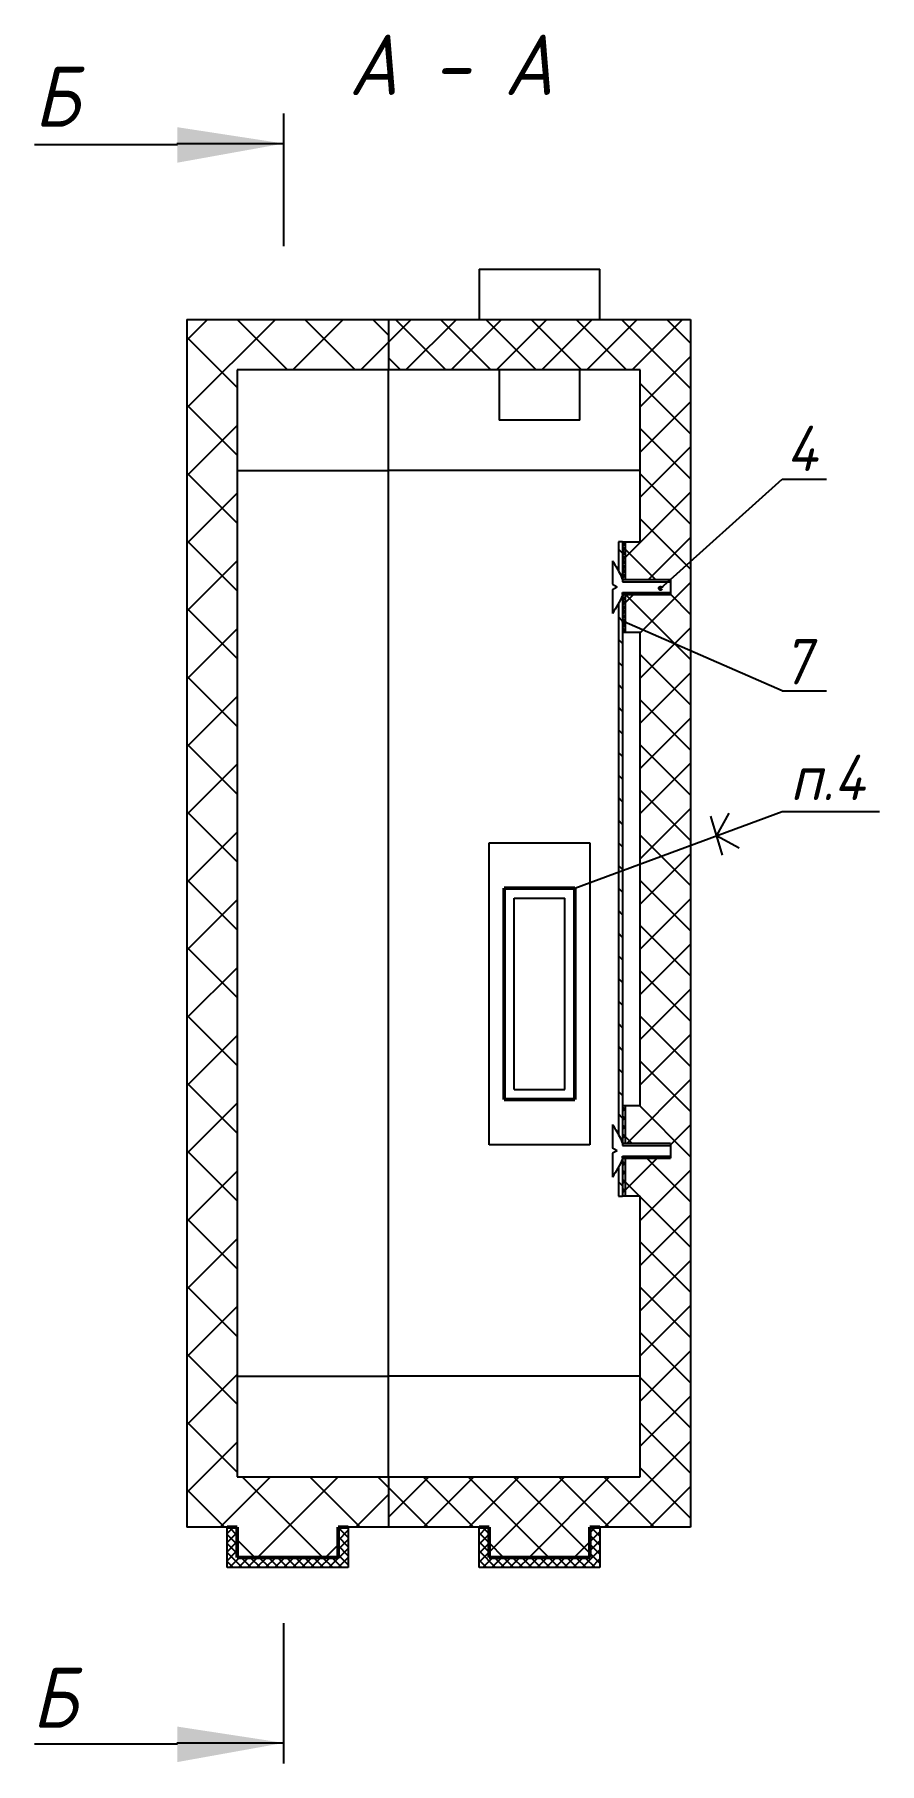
# Model space of a CAD drawing. Header units: millimetres. Extents: x -963 to 6509, y -1367 to 453.
# Drawn here: x 5389.7 to 5473.6, y -373.9 to -202.2 of the extents above; entities that cross this region are included whole.
import ezdxf

# ---------------------------------------------------------------- set-up
doc = ezdxf.new("R2010")
doc.units = ezdxf.units.MM
doc.header["$LTSCALE"] = 0.5
doc.layers.get('0').update_dxf_attribs({"lineweight": 60})
doc.layers.add('3-размеры', color=6, linetype='Continuous')
doc.styles.get("Standard").update_dxf_attribs({"font": 'isocpeui.ttf', "width": 0.9})

msp = doc.modelspace()

# ---------------------------------------------------------------- hatches: boundary and pattern name
at = {"linetype": 'Continuous', "lineweight": 25}
h = msp.add_hatch(dxfattribs=at)
h.set_pattern_fill('ANSI37', scale=1.5, angle=90, style=0)
h.paths.add_polyline_path([(5409.847, -235.456), (5424.847, -235.456), (5424.847, -230.456), (5404.847, -230.456), (5404.847, -350.456), (5409.847, -350.456), (5409.847, -353.456), (5419.847, -353.456), (5419.847, -350.456), (5424.847, -350.456), (5424.847, -345.456), (5409.847, -345.456)], flags=0)
h = msp.add_hatch(dxfattribs=at)
h.set_pattern_fill('ANSI37', angle=3e-322, style=0)
h.paths.add_polyline_path([(5448.347, -261.558), (5449.847, -261.558), (5449.847, -308.558), (5448.347, -308.558), (5448.347, -312.327), (5452.847, -312.327), (5452.847, -313.79), (5448.347, -313.79), (5448.347, -317.558), (5449.847, -317.558), (5449.847, -345.456), (5424.847, -345.456), (5424.847, -350.456), (5434.847, -350.456), (5434.847, -353.456), (5444.847, -353.456), (5444.847, -350.456), (5454.847, -350.456), (5454.847, -230.456), (5424.847, -230.456), (5424.847, -235.456), (5449.847, -235.456), (5449.847, -252.558), (5448.347, -252.558), (5448.347, -256.327), (5452.847, -256.327), (5452.847, -257.79), (5448.347, -257.79)], flags=0)
h = msp.add_hatch(dxfattribs=at)
h.set_pattern_fill('ANSI37', scale=0.1, style=0)
h.paths.add_polyline_path([(5448.347, -252.558), (5448.097, -252.558), (5448.097, -256.327), (5448.347, -256.327)], flags=0)
at = {"lineweight": 50}
h = msp.add_hatch(color=256, dxfattribs=at)
h.dxf.hatch_style = 1
edge = h.paths.add_edge_path()
edge.add_arc((5451.858, -257.175), 0.109, 0, 360)
at = {"linetype": 'Continuous', "lineweight": 25}
h = msp.add_hatch(dxfattribs=at)
h.set_pattern_fill('ANSI37', scale=0.1, style=0)
h.paths.add_polyline_path([(5448.097, -261.558), (5448.347, -261.558), (5448.347, -257.79), (5448.097, -257.79)], flags=0)
at = {"lineweight": 50}
h = msp.add_hatch(color=256, dxfattribs=at)
h.dxf.hatch_style = 1
edge = h.paths.add_edge_path()
edge.add_arc((5448.248, -260.499), 0.109, 0, 360)
at = {"linetype": 'Continuous', "lineweight": 25}
h = msp.add_hatch(dxfattribs=at)
h.set_pattern_fill('ANSI37', scale=0.2, style=0)
h.paths.add_polyline_path([(5448.347, -308.558), (5448.097, -308.558), (5448.097, -312.327), (5448.347, -312.327)], flags=0)
h = msp.add_hatch(dxfattribs=at)
h.set_pattern_fill('ANSI37', scale=0.2, style=0)
h.paths.add_polyline_path([(5448.097, -317.558), (5448.347, -317.558), (5448.347, -313.79), (5448.097, -313.79)], flags=0)
h = msp.add_hatch(dxfattribs=at)
h.set_pattern_fill('ANSI37', scale=0.2, style=0)
h.paths.add_polyline_path([(5408.847, -354.456), (5420.847, -354.456), (5420.847, -350.456), (5419.847, -350.456), (5419.847, -353.456), (5409.847, -353.456), (5409.847, -350.456), (5408.847, -350.456)], flags=0)
h = msp.add_hatch(dxfattribs=at)
h.set_pattern_fill('ANSI37', scale=0.2, angle=90, style=0)
h.paths.add_polyline_path([(5433.847, -354.456), (5445.847, -354.456), (5445.847, -350.456), (5444.847, -350.456), (5444.847, -353.456), (5434.847, -353.456), (5434.847, -350.456), (5433.847, -350.456)], flags=0)

# ---------------------------------------------------------------- linework, layer by layer
at = {"color": 0, "lineweight": 25}
for p, q in [((5414.472, -223.181), (5414.472, -209.976)), ((5414.472, -373.924), (5414.472, -359.98))]:
    msp.add_line(p, q, dxfattribs=at)
at = {"color": 7, "linetype": 'Continuous', "lineweight": 25}
for p, q in [((5403.832, -212.976), (5414.472, -212.976)), ((5433.847, -225.456), (5433.847, -230.456)), ((5433.847, -225.456), (5445.847, -225.456)), ((5445.847, -230.456), (5445.847, -225.456)), ((5404.847, -230.456), (5404.847, -350.456)), ((5404.847, -230.456), (5424.847, -230.456)), ((5424.847, -230.456), (5424.847, -235.456)), ((5424.847, -230.456), (5454.847, -230.456)), ((5454.847, -230.456), (5454.847, -350.456)), ((5409.847, -235.456), (5409.847, -345.456)), ((5424.847, -235.456), (5409.847, -235.456)), ((5424.847, -245.456), (5424.847, -235.456)), ((5449.847, -235.456), (5424.847, -235.456)), ((5435.847, -235.456), (5435.847, -240.456)), ((5443.847, -240.456), (5443.847, -235.456)), ((5449.847, -252.558), (5449.847, -235.456)), ((5443.847, -240.456), (5435.847, -240.456)), ((5409.847, -245.456), (5424.847, -245.456)), ((5424.847, -335.456), (5424.847, -245.456)), ((5449.847, -245.456), (5424.847, -245.456)), ((5448.097, -252.558), (5447.685, -252.558)), ((5447.685, -252.558), (5447.685, -255.428)), ((5448.097, -253.683), (5447.685, -253.271)), ((5448.097, -252.558), (5448.097, -256.327)), ((5448.097, -252.558), (5448.347, -252.558)), ((5448.097, -252.558), (5448.097, -256.327)), ((5448.347, -252.558), (5448.347, -256.327)), ((5448.347, -252.558), (5449.847, -252.558)), ((5447.097, -254.439), (5447.097, -256.772)), ((5448.097, -255.928), (5447.782, -255.613)), ((5447.097, -256.772), (5447.567, -257.022)), ((5447.097, -257.272), (5447.567, -257.022)), ((5447.097, -257.272), (5447.097, -259.677)), ((5452.847, -256.327), (5448.097, -256.327)), ((5452.847, -256.327), (5452.847, -257.79)), ((5447.685, -258.685), (5447.685, -311.428)), ((5448.097, -258.173), (5447.991, -258.067)), ((5448.097, -257.79), (5448.347, -257.79)), ((5448.097, -257.79), (5448.097, -261.558)), ((5448.097, -257.79), (5448.097, -312.327)), ((5448.347, -257.79), (5448.347, -261.558)), ((5448.347, -257.79), (5452.847, -257.79)), ((5448.097, -260.418), (5447.685, -260.007)), ((5448.097, -262.663), (5447.685, -262.252)), ((5448.347, -261.558), (5448.097, -261.558)), ((5449.847, -261.558), (5448.347, -261.558)), ((5449.847, -308.558), (5449.847, -261.558)), ((5448.097, -264.908), (5447.685, -264.497)), ((5448.097, -267.153), (5447.685, -266.742)), ((5448.097, -269.398), (5447.685, -268.987)), ((5448.097, -271.643), (5447.685, -271.232)), ((5448.097, -273.889), (5447.685, -273.477)), ((5448.097, -276.134), (5447.685, -275.722)), ((5448.097, -278.379), (5447.685, -277.967)), ((5448.097, -280.624), (5447.685, -280.212)), ((5434.847, -282.456), (5444.847, -282.456)), ((5434.847, -312.456), (5434.847, -282.456)), ((5444.847, -282.456), (5444.847, -312.456)), ((5448.097, -282.869), (5447.685, -282.457)), ((5448.097, -285.114), (5447.685, -284.702)), ((5436.347, -286.956), (5443.347, -286.956)), ((5436.347, -307.956), (5436.347, -286.956)), ((5437.347, -287.956), (5442.347, -287.956)), ((5437.347, -306.956), (5437.347, -287.956)), ((5442.347, -306.956), (5442.347, -287.956)), ((5443.347, -307.956), (5443.347, -286.956)), ((5448.097, -287.359), (5447.685, -286.947)), ((5448.097, -289.604), (5447.685, -289.193)), ((5448.097, -291.849), (5447.685, -291.438)), ((5448.097, -294.094), (5447.685, -293.683)), ((5448.097, -296.339), (5447.685, -295.928)), ((5448.097, -298.584), (5447.685, -298.173)), ((5448.097, -300.829), (5447.685, -300.418)), ((5448.097, -303.074), (5447.685, -302.663)), ((5448.097, -305.319), (5447.685, -304.908)), ((5437.347, -306.956), (5442.347, -306.956)), ((5448.097, -307.565), (5447.685, -307.153)), ((5436.347, -307.956), (5443.347, -307.956)), ((5448.097, -308.558), (5448.097, -312.327)), ((5448.097, -308.558), (5448.347, -308.558)), ((5448.347, -308.558), (5448.347, -312.327)), ((5448.347, -308.558), (5449.847, -308.558)), ((5447.097, -310.439), (5447.097, -312.807)), ((5448.097, -309.81), (5447.685, -309.398)), ((5444.847, -312.456), (5434.847, -312.456)), ((5448.097, -312.055), (5447.896, -311.853)), ((5448.347, -312.327), (5448.097, -312.327)), ((5452.847, -312.327), (5448.347, -312.327)), ((5452.847, -312.327), (5452.847, -313.79)), ((5447.567, -313.057), (5447.097, -312.807)), ((5447.567, -313.057), (5447.097, -313.307)), ((5447.097, -313.307), (5447.097, -315.677)), ((5448.097, -314.3), (5447.953, -314.155)), ((5448.097, -313.79), (5448.347, -313.79)), ((5448.097, -313.79), (5448.097, -317.558)), ((5448.097, -313.79), (5448.097, -317.558)), ((5448.347, -313.79), (5448.347, -317.558)), ((5448.347, -313.79), (5452.847, -313.79)), ((5447.685, -314.685), (5447.685, -317.558)), ((5448.097, -316.545), (5447.685, -316.133)), ((5447.685, -317.558), (5448.097, -317.558)), ((5448.347, -317.558), (5448.097, -317.558)), ((5449.847, -317.558), (5448.347, -317.558)), ((5449.847, -345.456), (5449.847, -317.558)), ((5409.847, -335.456), (5424.847, -335.456)), ((5424.847, -345.456), (5424.847, -335.456)), ((5449.847, -335.456), (5424.847, -335.456)), ((5409.847, -345.456), (5424.847, -345.456)), ((5424.847, -345.456), (5424.847, -350.456)), ((5424.847, -345.456), (5449.847, -345.456)), ((5409.847, -350.456), (5404.847, -350.456)), ((5408.847, -354.456), (5408.847, -350.456)), ((5409.847, -350.456), (5408.847, -350.456)), ((5409.847, -350.456), (5409.847, -353.456)), ((5419.847, -353.456), (5419.847, -350.456)), ((5420.847, -350.456), (5419.847, -350.456)), ((5424.847, -350.456), (5419.847, -350.456)), ((5420.847, -350.456), (5420.847, -354.456)), ((5434.847, -350.456), (5424.847, -350.456)), ((5433.847, -354.456), (5433.847, -350.456)), ((5434.847, -350.456), (5433.847, -350.456)), ((5434.847, -350.456), (5434.847, -353.456)), ((5444.847, -353.456), (5444.847, -350.456)), ((5445.847, -350.456), (5444.847, -350.456)), ((5454.847, -350.456), (5444.847, -350.456)), ((5445.847, -350.456), (5445.847, -354.456)), ((5419.847, -353.456), (5409.847, -353.456)), ((5444.847, -353.456), (5434.847, -353.456)), ((5420.847, -354.456), (5408.847, -354.456)), ((5445.847, -354.456), (5433.847, -354.456)), ((5403.832, -371.886), (5414.472, -371.886))]:
    msp.add_line(p, q, dxfattribs=at)
at = {"lineweight": 25}
for p, q in [((5448.097, -256.327), (5448.097, -256.527)), ((5448.097, -256.527), (5452.847, -256.527)), ((5448.097, -257.79), (5448.097, -257.59)), ((5448.097, -257.59), (5452.847, -257.59)), ((5458.014, -283.682), (5456.843, -279.801)), ((5458.626, -279.509), (5457.428, -281.742)), ((5457.428, -281.742), (5459.661, -282.94)), ((5448.097, -312.327), (5448.097, -312.527)), ((5448.097, -312.527), (5452.847, -312.527)), ((5448.097, -313.79), (5448.097, -313.59)), ((5448.097, -313.59), (5452.847, -313.59))]:
    msp.add_line(p, q, dxfattribs=at)
at = {"lineweight": 50}
for p, q in [((5436.347, -286.956), (5443.347, -286.956)), ((5436.347, -307.956), (5436.347, -286.956)), ((5443.347, -286.956), (5443.347, -307.956)), ((5443.347, -307.956), (5436.347, -307.956)), ((5408.847, -350.456), (5409.847, -350.456)), ((5409.847, -350.456), (5409.847, -353.456)), ((5419.847, -353.456), (5419.847, -350.456)), ((5419.847, -350.456), (5420.847, -350.456)), ((5433.847, -350.456), (5434.847, -350.456)), ((5434.847, -350.456), (5434.847, -353.456)), ((5444.847, -353.456), (5444.847, -350.456)), ((5444.847, -350.456), (5445.847, -350.456)), ((5409.847, -353.456), (5419.847, -353.456)), ((5434.847, -353.456), (5444.847, -353.456))]:
    msp.add_line(p, q, dxfattribs=at)
at = {"color": 0, "linetype": 'ByBlock', "lineweight": 25}
for points in [[(5403.908, -213.117), (5389.731, -213.117)], [(5403.908, -372.027), (5389.731, -372.027)]]:
    msp.add_lwpolyline(points, dxfattribs=at)
at = {"lineweight": 50}
for centre in [(5451.858, -257.175), (5448.248, -260.499)]:
    msp.add_circle(centre, 0.109, dxfattribs=at)
at = {"color": 7, "linetype": 'Continuous', "lineweight": 25}
for points, knots in [([(5447.097, -254.439), (5447.206, -254.616), (5447.447, -255.007), (5447.807, -255.624), (5448, -256.092), (5448.097, -256.327)], [0, 0, 0, 0, 0.2910304, 0.6442743, 1, 1, 1, 1]), ([(5448.097, -257.79), (5448.09, -257.809), (5447.97, -258.154), (5447.641, -258.791), (5447.279, -259.381), (5447.097, -259.677)], [0, 0, 0, 0, 0.0288134, 0.5110985, 1, 1, 1, 1]), ([(5447.097, -310.439), (5447.206, -310.616), (5447.447, -311.007), (5447.807, -311.624), (5448, -312.092), (5448.097, -312.327)], [0, 0, 0, 0, 0.29103061, 0.64427382, 1, 1, 1, 1]), ([(5448.097, -313.79), (5448.09, -313.809), (5447.97, -314.154), (5447.641, -314.791), (5447.279, -315.381), (5447.097, -315.677)], [0, 0, 0, 0, 0.0288144, 0.5110983, 1, 1, 1, 1])]:
    msp.add_open_spline(points, degree=3, knots=knots, dxfattribs=at)
at = {"color": 0, "lineweight": 25}
for points in [[(5403.908, -214.878), (5414.472, -212.976), (5403.908, -211.356)], [(5403.908, -373.788), (5414.472, -371.886), (5403.908, -370.267)]]:
    msp.add_solid(points, dxfattribs=at)
at = {"layer": '3-размеры', "color": 0, "lineweight": 25}
for p, q in [((5451.858, -257.175), (5463.922, -246.311)), ((5463.922, -246.311), (5468.352, -246.311)), ((5463.922, -267.349), (5448.248, -260.499)), ((5463.922, -267.349), (5468.352, -267.349)), ((5443.347, -286.956), (5463.922, -279.333)), ((5463.922, -279.333), (5473.586, -279.339))]:
    msp.add_line(p, q, dxfattribs=at)

# ---------------------------------------------------------------- texts
at = {"color": 0, "lineweight": 25, "width": 0.9}
for s, p in [('А - А', (5420.931, -208.151)), ('Б', (5389.695, -211.308)), ('Б', (5389.475, -370.388))]:
    msp.add_text(s, height=6, dxfattribs=at).set_placement(p)
at = {"layer": '3-размеры', "color": 0, "lineweight": 25, "width": 0.9}
for s, p in [('4', (5464.367, -245.514)), ('7', (5463.922, -266.709)), ('п.4', (5464.727, -278.211))]:
    msp.add_text(s, height=4.5, dxfattribs=at).set_placement(p)

doc.saveas('drawing.dxf')
